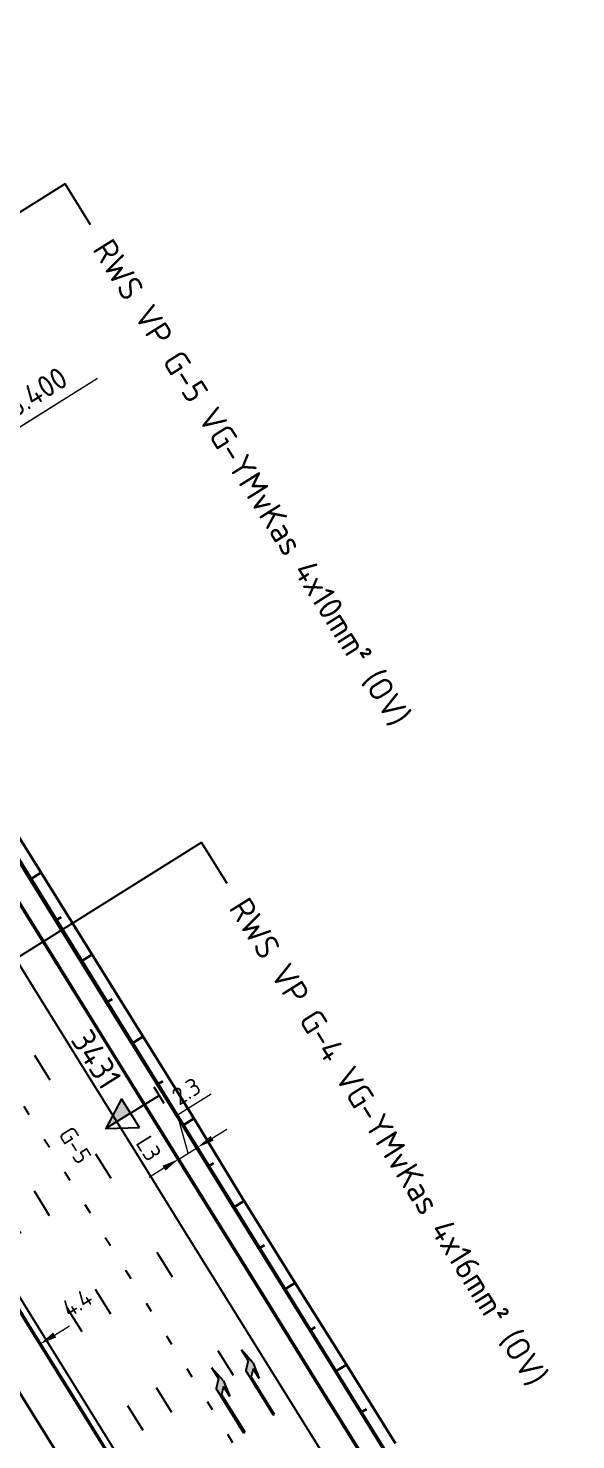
# Model space of a CAD drawing. Header units: metres. Extents: x 134219 to 139080, y 438661 to 444352.
# Drawn here: x 135963.8 to 136020.5, y 442320.1 to 442466.4 of the extents above; entities that cross this region are included whole.
import ezdxf
from ezdxf.enums import TextEntityAlignment as Align

# ---------------------------------------------------------------- set-up
doc = ezdxf.new("R2010")
doc.units = ezdxf.units.M
doc.linetypes.add('13strp', pattern=[4, 1, -3])
doc.linetypes.add('39strp', pattern=[12, 3, -9])
doc.layers.get('DEFPOINTS').update_dxf_attribs({"color": 193})
for name, color, linetype, lineweight in [('N-WE-AM-AANPIJLING-G', 7, 'Continuous', 18), ('N-WE-KL-ET-T18', 1, 'Continuous', 18), ('N-WE-KL-ET-T25', 7, 'Continuous', 25), ('N-WE-KL-ET_LS_OV_ARMATUUR-S', 7, 'Continuous', 25), ('N-WE-KL-ET_LS_OV_ARMATUUR-T18', 1, 'Continuous', 25), ('N-WE-KL-ET_LS_OV_KABEL-G', 10, 'KL-LS-OV-N', 35), ('N-WE-KL-ET_LS_OV_KABEL-M', 7, 'Continuous', 18), ('N-WE-KL-ET_LS_OV_KABEL-T25', 7, 'Continuous', 25), ('Utd-ondergr-nw', 8, '13strp', 35)]:
    doc.layers.add(name, color=color, linetype=linetype, lineweight=lineweight)
doc.layers.add('N-WE-KL-ET_LS_OV_ARMATUUR-T25', color=2, linetype='Continuous')
doc.layers.add('Utd-weg-nw', color=8, linetype='Continuous')
doc.styles.add('ISO18', font='NLCS-ISO.ttf')
doc.styles.add('ISO25', font='NLCS-ISO.ttf')
doc.styles.add('NLCS-ISO', font='NLCS-ISO.ttf')
doc.styles.add('NLCS_18', font='NLCS-ISO.ttf', dxfattribs={"height": 1.8})
doc.styles.add('NLCS_25', font='NLCS-ISO.ttf', dxfattribs={"height": 2.5})
doc.linetypes.add('KL-LS-OV-N', pattern='A,4,-1,[103,NLCS.SHX,S=0.75,R=0,X=0,Y=0],-1,4,-1.5,["0V",Standard,S=1,R=0,X=0,Y=-0.5],-3', length=14.5)
doc.dimstyles.new('NLCS_t18_pijl_Dimension_l3_h1', dxfattribs={"dimtxt": 1.8, "dimasz": 1.8, "dimexe": 2, "dimexo": 2, "dimgap": 0.7, "dimtad": 1, "dimdec": 1, "dimzin": 0, "dimdsep": 46, "dimtxsty": 'NLCS_18', "dimcen": 2.5, "dimdle": 2, "dimclrd": 256, "dimclre": 256, "dimclrt": 256, "dimadec": 1, "dimazin": 0, "dimtfac": 1, "dimtdec": 1, "dimtofl": 0, "dimtmove": 1, "dimatfit": 0, "dimfxl": 0, "dimtolj": 1, "dimtzin": 0, "dimlwd": 18, "dimlwe": 18, "dimarcsym": 0})
doc.dimstyles.new('UTD', dxfattribs={"dimtxt": 1.8, "dimasz": 1.8, "dimexe": 0, "dimexo": 0, "dimgap": 0.5, "dimtad": 1, "dimdec": 1, "dimzin": 1, "dimdsep": 46, "dimtxsty": 'ISO18', "dimcen": 2.5, "dimclrd": 256, "dimclre": 256, "dimclrt": 1, "dimadec": 0, "dimazin": 0, "dimtfac": 1, "dimtdec": 1, "dimtmove": 0, "dimatfit": 3, "dimfxl": 0, "dimlwd": -1, "dimlwe": -1, "dimarcsym": 0})

# ---------------------------------------------------------------- blocks, each defined once
blk = doc.blocks.new('SKL-ET_OV_ARMATUUR_HD_NATRIUM_1x250W-SO (2)')
for points in [[(3.49, -1.76), (6.49, 0), (3.49, 1.76)], [(3.49, 1.76), (3.49, -1.76)], [(0, 1), (0, -1)], [(3.49, 0), (0, 0)], [(3.49, 0), (6.49, 0)]]:
    blk.add_lwpolyline(points)
blk.add_solid([(3.49, 0), (3.49, -1.76), (6.49, 0)])
at = {"layer": 'N-WE-KL-ET-T18', "linetype": 'ByBlock', "style": 'NLCS-ISO'}
blk.add_attdef('GROEPSNUMMER', text='', height=1.8, dxfattribs=at).set_placement((-2, -4), align=Align.RIGHT)
blk.add_attdef('FASE-AANSLUITING', (10, -4), '', height=1.8, dxfattribs=at)
at = {"layer": 'N-WE-KL-ET-T18', "linetype": 'ByBlock', "style": 'NLCS-ISO', "flags": 1}
for tag, p in [('TYPE_ARMATUUR', (7.76, -13.46)), ('TYPE_FABRIKAAT', (7.76, -17.24)), ('VERMOGEN_LAMP', (7.76, -21.02)), ('SPIEGELSTAND', (7.76, -24.81)), ('HOOGTE_LICHTMAST', (7.76, -28.59)), ('UITLEGGERHOEK', (7.76, -32.38)), ('TYPE_LICHTMAST', (7.76, -36.16)), ('BOTSVRIENDELIJK', (7.76, -39.95)), ('POSITIE_LICHTMAST', (7.76, -43.73)), ('KABELAANSLUITING', (7.76, -47.52)), ('VOEDINGSPUNT', (7.76, -51.3))]:
    blk.add_attdef(tag, p, '', height=1.8, dxfattribs=at)
at = {"layer": 'N-WE-KL-ET-T25', "linetype": 'ByBlock', "style": 'NLCS-ISO'}
blk.add_attdef('MASTNUMMER', text='', height=2.5, dxfattribs=at).set_placement((4, 4.31), align=Align.MIDDLE)
at = {"layer": 'N-WE-KL-ET-T25', "linetype": 'ByBlock', "style": 'NLCS-ISO', "flags": 1}
blk.add_attdef('TYPE_SYMBOOL', (7.76, -10.06), '', height=2.5, dxfattribs=at)
blk = doc.blocks.new('*D511')
at = {"layer": 'DEFPOINTS', "color": 0, "transparency": 16777216}
for p in [(135981.31, 442350.41), (135981.31, 442350.41), (135979.37, 442349.2)]:
    blk.add_point(p, dxfattribs=at)
at = {"layer": 'N-WE-KL-ET_LS_OV_KABEL-M', "linetype": 'Continuous', "lineweight": 18, "transparency": 16777216}
for p, q in [((135979.26, 442353.78), (135982.74, 442355.95)), ((135980.34, 442349.8), (135979.26, 442353.78)), ((135982.84, 442351.36), (135984.37, 442352.3)), ((135979.37, 442349.2), (135981.31, 442350.41)), ((135977.84, 442348.25), (135976.31, 442347.3))]:
    blk.add_line(p, q, dxfattribs=at)
at = {"layer": 'N-WE-KL-ET_LS_OV_KABEL-M', "lineweight": 18, "transparency": 16777216}
for p, q in [((135981.31, 442350.41), (135980.25, 442352.11)), ((135979.37, 442349.2), (135978.31, 442350.9))]:
    blk.add_line(p, q, dxfattribs=at)
at = {"layer": 'N-WE-KL-ET_LS_OV_KABEL-M', "transparency": 16777216}
for points in [[(135982.68, 442351.61), (135982.99, 442351.1), (135981.31, 442350.41)], [(135977.68, 442348.51), (135978, 442348), (135979.37, 442349.2)]]:
    blk.add_solid(points, dxfattribs=at)
at = {"layer": 'N-WE-KL-ET_LS_OV_KABEL-M', "transparency": 16777216, "insert": (135980.16, 442356.23), "char_height": 1.8, "attachment_point": 5, "rotation": 31.8363, "style": 'NLCS_18'}
blk.add_mtext('\\A1;2.3', dxfattribs=at)
blk = doc.blocks.new('*D518')
at = {"layer": 'DEFPOINTS', "color": 0, "transparency": 16777216}
for p in [(135964.98, 442330.02), (135961.2, 442327.68), (135961.2, 442327.68)]:
    blk.add_point(p, dxfattribs=at)
at = {"layer": 'N-WE-KL-ET_LS_OV_KABEL-M', "lineweight": 18, "transparency": 16777216}
for p, q in [((135964.98, 442330.02), (135963.92, 442331.72)), ((135961.2, 442327.68), (135960.14, 442329.37))]:
    blk.add_line(p, q, dxfattribs=at)
at = {"layer": 'N-WE-KL-ET_LS_OV_KABEL-M', "linetype": 'Continuous', "lineweight": 18, "transparency": 16777216}
for p, q in [((135966.51, 442330.97), (135968.04, 442331.92)), ((135959.67, 442326.73), (135958.14, 442325.78))]:
    blk.add_line(p, q, dxfattribs=at)
at = {"layer": 'N-WE-KL-ET_LS_OV_KABEL-M', "transparency": 16777216}
for points in [[(135966.35, 442331.23), (135966.67, 442330.72), (135964.98, 442330.02)], [(135959.51, 442326.98), (135959.83, 442326.47), (135961.2, 442327.68)]]:
    blk.add_solid(points, dxfattribs=at)
at = {"layer": 'N-WE-KL-ET_LS_OV_KABEL-M', "transparency": 16777216, "insert": (135968.84, 442334.3), "char_height": 1.8, "attachment_point": 5, "rotation": 31.8363, "style": 'NLCS_18'}
blk.add_mtext('\\A1;4.4', dxfattribs=at)
blk = doc.blocks.new('SAL-AM_KILOMETRERING-SO (1)')
blk.add_lwpolyline([(10, 0), (19, 0), (37, 0)])
at = {"style": 'ISO25'}
blk.add_text('KM', height=2.25, dxfattribs=at).set_placement((21, 1))
blk.add_attdef('KM', (26, 1), '', height=2.25, dxfattribs=at)
blk = doc.blocks.new('Dwm A2 aanvulling$0$pijlre_750')
blk.add_hatch(color=256).paths.add_polyline_path([(5.2, -0.38), (4, -0.38), (5.7, -0.68), (7.5, -0.38), (6.2, -0.38), (5.45, 0.37), (0, 0.37), (0, 0.23), (4.6, 0.23)])
for p, q in [((0, 0.37), (5.45, 0.37)), ((0, 0.37), (0, 0.23)), ((0, 0.23), (4.6, 0.23)), ((5.2, -0.38), (4.6, 0.23)), ((6.2, -0.38), (5.45, 0.37)), ((4, -0.38), (5.2, -0.38)), ((5.7, -0.68), (4, -0.38)), ((5.7, -0.68), (7.5, -0.38)), ((6.2, -0.38), (7.5, -0.38))]:
    blk.add_line(p, q)

msp = doc.modelspace()

# ---------------------------------------------------------------- linework, layer by layer
at = {"layer": 'N-WE-KL-ET_LS_OV_KABEL-G', "flags": 128}
for points, elevation in [([(135028.79, 443628.21), (135029.43, 443628.5), (135031.21, 443626.78), (135031.77, 443626.04), (135031.72, 443624.46), (135052.28, 443604.28), (135079.83, 443576.7), (135079.68, 443576.86), (135107.02, 443546.27), (135128.47, 443521.4), (135135.83, 443512.88), (135160.14, 443483.99), (135177.3, 443462.48), (135198.67, 443435.94), (135200.35, 443433.58), (135206.96, 443425.68), (135215.59, 443414.76), (135229.59, 443396.5), (135246.51, 443374.99), (135246.49, 443375.01), (135294.88, 443312.89), (135333.29, 443263.09), (135371.73, 443213.18), (135406.65, 443167.97), (135427.92, 443140.4), (135453.98, 443108.38), (135454.93, 443105.99), (135457.2, 443102.6), (135480.28, 443072.39), (135496.14, 443052.17), (135531.45, 443005.87), (135550.73, 442980.13), (135566.75, 442957.09), (135582.35, 442934.84), (135591.75, 442921.24), (135600.66, 442908.47), (135623.1, 442873.1), (135810.94, 442567.72), (135811.57, 442566.24), (135890, 442440.49), (135917.51, 442397.79), (135918.36, 442396.37), (135921.31, 442391.57), (135924.12, 442387.09), (135993.39, 442276.1), (135998.09, 442268.15), (136009.98, 442249.34), (136029.66, 442217.44), (136035.64, 442207.92), (136051.53, 442183.81), (136063.88, 442163.96), (136083.42, 442134.87), (136087.68, 442128.39), (136098.45, 442110.21), (136094.16, 442107.28)], 1.81), ([(135721.23, 442918.62), (135722.06, 442918.71), (135729.09, 442888.32), (135732.4, 442875.41), (135739.07, 442848.53), (135744.81, 442825.46), (135748.85, 442812.3), (135753.18, 442798.69), (135759.28, 442779.65), (135766.98, 442756.72), (135768.94, 442751.33), (135776.94, 442729.3), (135780.2, 442721.47), (135788.86, 442699.92), (135796.6, 442680.56), (135801.31, 442669.52), (135814.14, 442639.94), (135825.99, 442614.64), (135833.39, 442599.59), (135840.41, 442585.62), (135846.61, 442573.57), (135855.75, 442558.03), (135866.63, 442537.71), (135893.63, 442492.47), (135903.12, 442476.87), (135921.69, 442446.61), (135932.97, 442428.48), (135977.81, 442356.04), (135989.88, 442336.6), (136005.71, 442311.05), (136018.65, 442290.07), (136033.73, 442266.1), (136048.87, 442241.4), (136061.72, 442221.06), (136075.64, 442199.3), (136089.46, 442177.55), (136095.53, 442168.38), (136098.01, 442164.91), (136105.46, 442153.08), (136105.45, 442153.08), (136113.48, 442140), (136113.47, 442139.99), (136115.54, 442136.16), (136115.58, 442136.17), (136116.02, 442133.35), (136140.96, 442091.4)], 1.96)]:
    msp.add_lwpolyline(points, dxfattribs=dict(at, elevation=elevation))
at = {"layer": 'N-WE-KL-ET_LS_OV_KABEL-T25'}
for p, q in [((135967.59, 442450.25), (135932.92, 442428.56)), ((135970.24, 442446.01), (135967.59, 442450.25)), ((135981.74, 442382.01), (135942.58, 442357.5)), ((135984.39, 442377.77), (135981.74, 442382.01))]:
    msp.add_line(p, q, dxfattribs=at)
at = {"layer": 'Utd-ondergr-nw', "linetype": 'Continuous', "flags": 128}
for points in [[(135906.76, 442472.55), (135911.68, 442463.85), (135916.61, 442455.15), (135920.49, 442448.32), (135921.55, 442446.45), (135926.83, 442437.95), (135932.1, 442429.46), (135937.38, 442420.96), (135942.65, 442412.47), (135947.93, 442403.97), (135953.2, 442395.47), (135958.48, 442386.98), (135963.75, 442378.48), (135969.03, 442369.99), (135974.3, 442361.49), (135979.58, 442353), (135984.85, 442344.5), (135990.13, 442336.01), (135995.4, 442327.51), (136000.68, 442319.01)], [(135906.96, 442472.7), (135911.92, 442464.01), (135916.89, 442455.32), (135921.84, 442446.62), (135927.15, 442438.15), (135932.53, 442429.72), (135937.91, 442421.29), (135943.27, 442412.85), (135948.7, 442404.45), (135954.14, 442396.05), (135959.57, 442387.66), (135964.92, 442379.21), (135970.2, 442370.72), (135975.48, 442362.22), (135980.75, 442353.72), (135985.95, 442345.18), (135991.24, 442336.7), (135996.55, 442328.22), (136001.85, 442319.74)], [(135903.84, 442470.75), (135909.1, 442462.25), (135914.37, 442453.76), (135918.5, 442447.09), (135919.64, 442445.26), (135924.92, 442436.77), (135930.19, 442428.27), (135935.47, 442419.77), (135940.74, 442411.28), (135946.02, 442402.78), (135951.29, 442394.29), (135956.57, 442385.79), (135961.84, 442377.3), (135967.12, 442368.8), (135972.39, 442360.31), (135977.67, 442351.81), (135982.94, 442343.31), (135988.22, 442334.82), (135993.49, 442326.32), (135998.77, 442317.83)], [(135903.9, 442470.79), (135909.16, 442462.29), (135914.43, 442453.79), (135918.56, 442447.13), (135919.7, 442445.3), (135924.98, 442436.8), (135930.25, 442428.31), (135935.53, 442419.81), (135940.8, 442411.32), (135946.08, 442402.82), (135951.35, 442394.32), (135956.63, 442385.83), (135961.9, 442377.33), (135967.18, 442368.84), (135972.45, 442360.34), (135977.73, 442351.85), (135983, 442343.35), (135988.28, 442334.86), (135993.55, 442326.36), (135998.83, 442317.86)], [(135879.62, 442467.5), (135884.9, 442459), (135890.17, 442450.5), (135895.45, 442442.01), (135900.72, 442433.51), (135906, 442425.02), (135911.27, 442416.52), (135916.55, 442408.03), (135921.82, 442399.53), (135927.1, 442391.04), (135932.37, 442382.54), (135937.65, 442374.04), (135942.92, 442365.55), (135948.2, 442357.05), (135953.47, 442348.56), (135958.75, 442340.06), (135964.02, 442331.57), (135969.3, 442323.07), (135974.57, 442314.58)], [(135879.68, 442467.53), (135884.96, 442459.04), (135890.23, 442450.54), (135895.51, 442442.05), (135900.78, 442433.55), (135906.06, 442425.06), (135911.33, 442416.56), (135916.61, 442408.06), (135921.88, 442399.57), (135927.16, 442391.07), (135932.43, 442382.58), (135937.71, 442374.08), (135942.98, 442365.59), (135948.26, 442357.09), (135953.53, 442348.59), (135958.81, 442340.1), (135964.08, 442331.6), (135969.36, 442323.11), (135974.63, 442314.61)], [(135965.12, 442378.88), (135963.96, 442378.16)], [(135967.18, 442374.27), (135966.59, 442373.91)], [(135970.4, 442370.39), (135969.23, 442369.66)], [(135972.46, 442365.78), (135971.87, 442365.41)], [(135975.68, 442361.9), (135974.5, 442361.17)], [(135977.73, 442357.28), (135977.14, 442356.92)], [(135980.95, 442353.39), (135979.78, 442352.67)], [(135982.98, 442348.77), (135982.42, 442348.42)], [(135986.15, 442344.86), (135985.05, 442344.17)], [(135988.25, 442340.27), (135987.69, 442339.93)], [(135991.45, 442336.37), (135990.33, 442335.68)], [(135993.53, 442331.78), (135992.97, 442331.43)], [(135996.75, 442327.89), (135995.6, 442327.18)], [(135998.82, 442323.3), (135998.24, 442322.94)]]:
    msp.add_lwpolyline(points, dxfattribs=at)
at = {"layer": 'Utd-weg-nw', "linetype": '39strp', "flags": 128}
for points in [[(135882.33, 442492.6), (135887.45, 442484.16), (135892.68, 442475.63), (135897.93, 442467.1), (135903.19, 442458.59), (135908.46, 442450.09), (135912.6, 442443.43), (135913.74, 442441.59), (135919.01, 442433.1), (135924.29, 442424.6), (135929.56, 442416.11), (135934.84, 442407.61), (135940.11, 442399.12), (135945.39, 442390.62), (135950.66, 442382.13), (135955.94, 442373.63), (135961.21, 442365.13), (135966.49, 442356.64), (135971.76, 442348.14), (135977.04, 442339.65), (135982.31, 442331.15), (135987.59, 442322.66), (135992.86, 442314.16), (135998.14, 442305.67), (136003.41, 442297.17), (136008.69, 442288.67), (136013.96, 442280.18), (136019.24, 442271.68), (136024.51, 442263.19), (136029.79, 442254.69), (136035.06, 442246.2), (136040.34, 442237.7), (136045.61, 442229.21), (136050.89, 442220.71), (136056.16, 442212.21), (136061.44, 442203.72), (136066.71, 442195.22), (136071.99, 442186.73), (136077.26, 442178.23), (136082.54, 442169.74), (136087.81, 442161.24), (136093.08, 442152.74), (136098.36, 442144.25), (136103.63, 442135.75), (136108.91, 442127.26), (136114.18, 442118.76), (136119.46, 442110.27)], [(135875.76, 442488.64), (135881.03, 442480.14), (135886.31, 442471.65), (135891.58, 442463.15), (135896.86, 442454.66), (135902.13, 442446.16), (135907.41, 442437.67), (135912.68, 442429.17), (135917.96, 442420.67), (135923.23, 442412.18), (135928.51, 442403.68), (135933.78, 442395.19), (135939.06, 442386.69), (135944.33, 442378.2), (135949.61, 442369.7), (135954.88, 442361.2), (135960.16, 442352.71), (135965.43, 442344.21), (135970.71, 442335.72), (135975.98, 442327.22), (135981.26, 442318.73), (135986.53, 442310.23), (135991.81, 442301.74), (135997.08, 442293.24), (136002.36, 442284.74), (136007.63, 442276.25), (136012.91, 442267.75), (136018.18, 442259.26), (136023.46, 442250.76), (136028.73, 442242.27), (136034.01, 442233.77), (136039.28, 442225.28), (136044.56, 442216.78), (136049.83, 442208.28), (136055.11, 442199.79), (136060.38, 442191.29), (136065.66, 442182.8), (136070.93, 442174.3), (136076.21, 442165.81), (136081.48, 442157.31), (136086.76, 442148.81), (136092.03, 442140.32), (136097.31, 442131.82), (136102.58, 442123.33), (136107.86, 442114.83), (136113.13, 442106.34), (136118.41, 442097.84), (136123.68, 442089.35), (136127.13, 442083.8)], [(135872.78, 442486.79), (135878.06, 442478.3), (135883.33, 442469.8), (135888.61, 442461.31), (135893.88, 442452.81), (135899.16, 442444.31), (135904.43, 442435.82), (135909.71, 442427.32), (135914.98, 442418.83), (135920.26, 442410.33), (135925.53, 442401.84), (135930.81, 442393.34), (135936.08, 442384.85), (135941.36, 442376.35), (135946.63, 442367.85), (135951.91, 442359.36), (135957.18, 442350.86), (135962.46, 442342.37), (135967.73, 442333.87), (135973.01, 442325.38), (135978.28, 442316.88), (135983.56, 442308.38), (135988.83, 442299.89), (135994.11, 442291.39), (135999.38, 442282.9), (136004.66, 442274.4), (136009.93, 442265.91), (136015.21, 442257.41), (136020.48, 442248.92), (136025.76, 442240.42), (136031.03, 442231.92), (136036.31, 442223.43), (136041.58, 442214.93), (136046.86, 442206.44), (136052.13, 442197.94), (136057.41, 442189.45), (136062.68, 442180.95), (136067.96, 442172.46), (136073.23, 442163.96), (136078.51, 442155.46), (136083.78, 442146.97), (136089.06, 442138.47), (136094.33, 442129.98), (136099.61, 442121.48), (136104.88, 442112.99), (136110.16, 442104.49), (136115.43, 442096), (136120.71, 442087.5), (136123.77, 442082.57)]]:
    msp.add_lwpolyline(points, dxfattribs=at)
at = {"layer": 'Utd-weg-nw', "linetype": '13strp', "flags": 128}
msp.add_lwpolyline([(135878.92, 442490.6), (135884.2, 442482.11), (135889.47, 442473.61), (135894.75, 442465.12), (135900.02, 442456.62), (135905.3, 442448.13), (135910.57, 442439.63), (135915.85, 442431.13), (135921.12, 442422.64), (135926.4, 442414.14), (135931.67, 442405.65), (135936.95, 442397.15), (135942.22, 442388.66), (135947.5, 442380.16), (135952.77, 442371.67), (135958.05, 442363.17), (135963.32, 442354.67), (135968.6, 442346.18), (135973.87, 442337.68), (135979.15, 442329.19), (135984.42, 442320.69), (135989.7, 442312.2), (135994.97, 442303.7), (136000.25, 442295.2), (136005.52, 442286.71), (136010.8, 442278.21), (136016.07, 442269.72), (136021.35, 442261.22), (136026.62, 442252.73), (136031.9, 442244.23), (136037.17, 442235.74), (136042.45, 442227.24), (136047.72, 442218.74), (136053, 442210.25), (136058.27, 442201.75), (136063.55, 442193.26), (136068.82, 442184.76), (136074.1, 442176.27), (136079.37, 442167.77), (136084.65, 442159.28), (136089.92, 442150.78), (136095.2, 442142.28), (136100.47, 442133.79), (136105.75, 442125.29), (136111.02, 442116.8), (136116.29, 442108.3), (136121.57, 442099.81), (136126.84, 442091.31), (136130.7, 442085.1)], dxfattribs=at)
at = {"layer": 'Utd-weg-nw', "linetype": 'Continuous', "flags": 128}
for points in [[(135900.99, 442468.99), (135906.25, 442460.49), (135911.52, 442451.99), (135915.66, 442445.33), (135916.8, 442443.49), (135922.07, 442435), (135927.35, 442426.5), (135932.62, 442418.01), (135937.9, 442409.51), (135943.17, 442401.02), (135948.45, 442392.52), (135953.72, 442384.02), (135959, 442375.53), (135964.27, 442367.03), (135969.54, 442358.54), (135974.82, 442350.04), (135980.09, 442341.55), (135985.37, 442333.05), (135990.64, 442324.56), (135995.92, 442316.06)], [(135880.28, 442467.9), (135885.55, 442459.41), (135890.83, 442450.91), (135896.1, 442442.42), (135901.38, 442433.92), (135906.65, 442425.42), (135911.93, 442416.93), (135917.2, 442408.43), (135922.48, 442399.94), (135927.75, 442391.44), (135933.03, 442382.95), (135938.3, 442374.45), (135943.58, 442365.96), (135948.85, 442357.46), (135954.13, 442348.96), (135959.4, 442340.47), (135964.68, 442331.97), (135969.95, 442323.48), (135975.23, 442314.98)]]:
    msp.add_lwpolyline(points, dxfattribs=at)

# ---------------------------------------------------------------- block references
at = {"layer": 'N-WE-AM-AANPIJLING-G'}
ref = msp.add_blockref('SAL-AM_KILOMETRERING-SO (1)', (135939.58, 442410.49), dxfattribs=dict(at, rotation=32.03792881487949))
ref.add_attrib('KM', '75.400', (135961.09, 442425.13), dxfattribs={"layer": 'N-WE-KL-ET_LS_OV_ARMATUUR-T25', "height": 2.25, "rotation": 32.0379, "style": 'ISO25'})
at = {"layer": 'N-WE-KL-ET_LS_OV_ARMATUUR-S'}
ref = msp.add_blockref('SKL-ET_OV_ARMATUUR_HD_NATRIUM_1x250W-SO (2)', (135977.34, 442355.8, 1.53), dxfattribs=dict(at, rotation=211.8362579117523))
ref.add_attrib('MASTNUMMER', '3431', (135968.09, 442361.56, 1.53), dxfattribs={"layer": 'N-WE-KL-ET_LS_OV_ARMATUUR-T25', "height": 2.5, "rotation": 302.0379, "style": 'ISO25'})
ref.add_attrib('FASE-AANSLUITING_1', 'L3', (135974.85, 442350.87, 1.53), dxfattribs={"layer": 'N-WE-KL-ET_LS_OV_ARMATUUR-T18', "height": 1.8, "rotation": 302.0379, "style": 'ISO18'})
ref.add_attrib('GROEPSNUMMER', 'G-5', (135966.84, 442351.79, 1.53), dxfattribs={"layer": 'N-WE-KL-ET_LS_OV_ARMATUUR-T18', "height": 1.8, "rotation": 302.0379, "style": 'ISO18'})
at = {"layer": 'Utd-weg-nw', "linetype": 'Continuous', "rotation": 121.8350477341934}
for p in [(135989.5, 442322.85), (135986.44, 442321.01)]:
    msp.add_blockref('Dwm A2 aanvulling$0$pijlre_750', p, dxfattribs=at)

# ---------------------------------------------------------------- texts
at = {"layer": 'N-WE-KL-ET_LS_OV_KABEL-T25', "style": 'NLCS_25'}
for s, p in [('RWS VP G-5 VG-YMvKas 4x10mm² (OV)', (135971.41, 442444.14)), ('RWS VP G-4 VG-YMvKas 4x16mm² (OV)', (135985.56, 442375.89))]:
    msp.add_text(s, height=2.5, rotation=302.0379, dxfattribs=at).set_placement(p, align=Align.MIDDLE_LEFT)

# ---------------------------------------------------------------- dimensions: what is measured, and where the dimension line sits
at = {"layer": 'N-WE-KL-ET_LS_OV_KABEL-M'}
dim = msp.add_aligned_dim(p1=(135979.37, 442349.2), p2=(135981.31, 442350.41), distance=0, dimstyle='NLCS_t18_pijl_Dimension_l3_h1', dxfattribs=at)
dim.commit()
dim.dimension.update_dxf_attribs({"geometry": '*D511', "text_midpoint": (135979.01, 442355.51)})
dim = msp.add_linear_dim(base=(135961.2, 442327.68), p1=(135964.98, 442330.02), p2=(135961.2, 442327.68), angle=211.8363, dimstyle='NLCS_t18_pijl_Dimension_l3_h1', dxfattribs=at)
dim.commit()
dim.dimension.update_dxf_attribs({"geometry": '*D518', "text_midpoint": (135969.69, 442332.94), "dimtype": 161})

# ---------------------------------------------------------------- leaders
at = {"layer": 'N-WE-AM-AANPIJLING-G'}
msp.add_leader([(135948.06, 442415.8), (135970.95, 442430.12)], dimstyle='UTD', override={"dimasz": 3.5, "dimfxl": 0}, dxfattribs=at)

doc.saveas('drawing.dxf')
